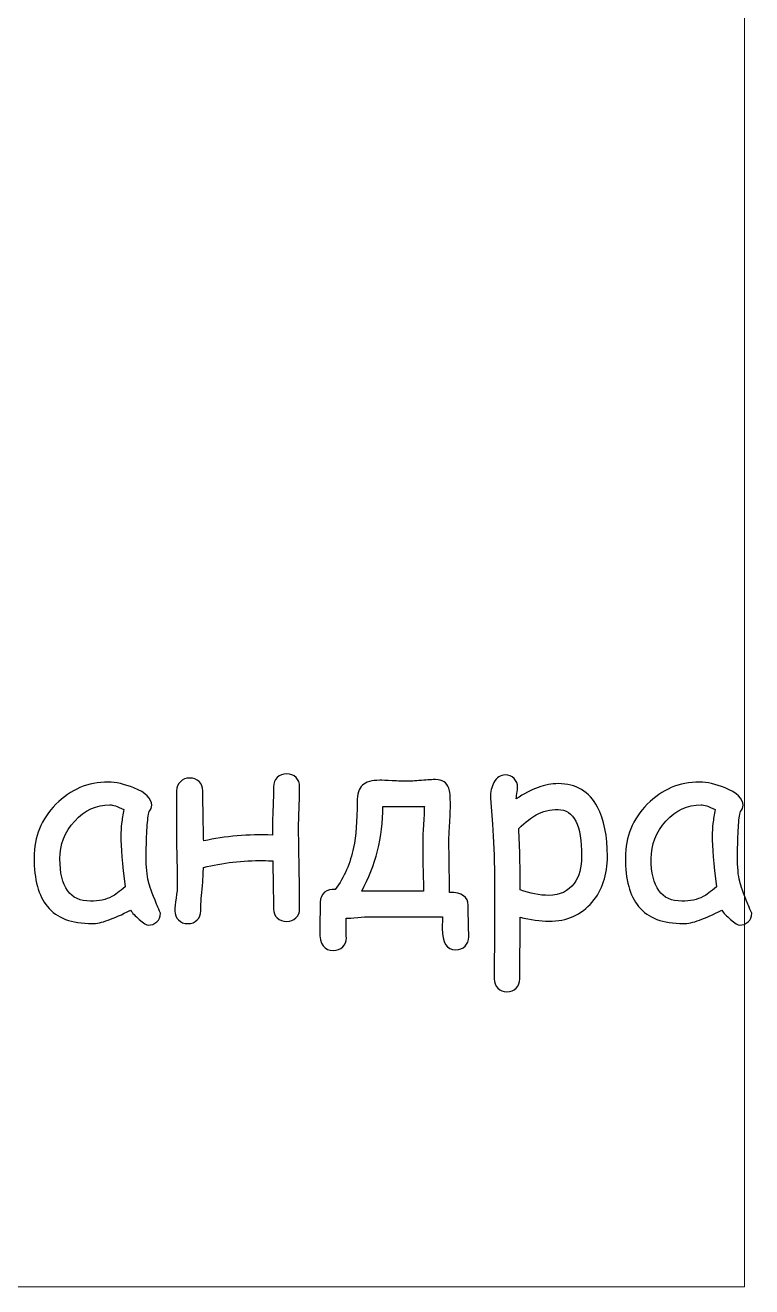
# Model space of a CAD drawing. Header units: centimetres. Extents: x -32 to 84, y -99 to 5.
# Drawn here: x 5.15 to 9.54, y -14.85 to -7.21 of the extents above; entities that cross this region are included whole.
import ezdxf

# ---------------------------------------------------------------- set-up
doc = ezdxf.new("R2010")
doc.units = ezdxf.units.CM
doc.header["$MEASUREMENT"] = 0
doc.layers.add('layer 1', color=7, linetype='Continuous')

msp = doc.modelspace()

# ---------------------------------------------------------------- linework, layer by layer
at = {"layer": 'layer 1', "color": 250, "lineweight": 20}
for points, knots in [([(-10.5, 5.15), (-10.5, 5.15), (9.49999, 5.15), (9.49999, 5.15), (9.49999, 5.15), (9.49999, 5.15), (9.49999, -14.85), (9.49999, -14.85), (9.49999, -14.85), (9.49999, -14.85), (-10.5, -14.85), (-10.5, -14.85), (-10.5, -14.85), (-10.5, -14.85), (-10.5, 5.15), (-10.5, 5.15)], [0, 0, 0, 0, 0.2, 0.2, 0.2, 0.2, 0.4, 0.4, 0.4, 0.4, 0.6, 0.6, 0.6, 0.6, 1, 1, 1, 1]), ([(-10.5, 5.15), (-10.5, 5.15), (9.49999, 5.15), (9.49999, 5.15), (9.49999, 5.15), (9.49999, 5.15), (9.49999, -14.85), (9.49999, -14.85), (9.49999, -14.85), (9.49999, -14.85), (-10.5, -14.85), (-10.5, -14.85), (-10.5, -14.85), (-10.5, -14.85), (-10.5, 5.15), (-10.5, 5.15)], [0, 0, 0, 0, 0.2, 0.2, 0.2, 0.2, 0.4, 0.4, 0.4, 0.4, 0.6, 0.6, 0.6, 0.6, 1, 1, 1, 1]), ([(0.19993, -7.2269), (0.59333, -6.67336), (1.06197, -6.33254), (1.60584, -6.20445), (1.60584, -6.20445), (2.25416, -5.98519), (2.70016, -5.86148), (2.94384, -5.83334), (2.94384, -5.83334), (3.27832, -5.71737), (3.68851, -5.68915), (4.1744, -5.7487), (4.1744, -5.7487), (4.62202, -5.85064), (4.93237, -5.92443), (5.10546, -5.97007), (5.10546, -5.97007), (5.32988, -6.02692), (5.56427, -6.03994), (5.80863, -6.00913), (5.80863, -6.00913), (6.63935, -5.75307), (6.82817, -5.46659), (6.37508, -5.1497), (6.37508, -5.1497), (6.54425, -5.37458), (6.46829, -5.56339), (6.1472, -5.71614), (6.1472, -5.71614), (5.86758, -5.86897), (5.47259, -5.88851), (4.96222, -5.77474), (4.96222, -5.77474), (4.46821, -5.62007), (4.06454, -5.54845), (3.75119, -5.55988), (3.75119, -5.55988), (4.41204, -5.25592), (4.82223, -4.93472), (4.98175, -4.59627), (4.98175, -4.59627), (5.27451, -3.99404), (5.50456, -3.59037), (5.6719, -3.38525), (5.6719, -3.38525), (5.90971, -3.09906), (6.283, -2.97101), (6.79178, -3.0011), (6.79178, -3.0011), (6.2657, -2.78337), (5.86636, -2.83329), (5.59377, -3.15086), (5.59377, -3.15086), (5.36025, -3.42591), (5.10416, -3.85129), (4.82549, -4.42699), (4.82549, -4.42699), (4.64776, -4.76492), (4.30161, -5.0438), (3.78701, -5.26364), (3.78701, -5.26364), (3.511, -5.38357), (3.19087, -5.49318), (2.82665, -5.59247)], [0, 0, 0, 0, 0.0588235, 0.0588235, 0.0588235, 0.0588235, 0.1176471, 0.1176471, 0.1176471, 0.1176471, 0.1764706, 0.1764706, 0.1764706, 0.1764706, 0.2352941, 0.2352941, 0.2352941, 0.2352941, 0.2941176, 0.2941176, 0.2941176, 0.2941176, 0.3529412, 0.3529412, 0.3529412, 0.3529412, 0.4117647, 0.4117647, 0.4117647, 0.4117647, 0.4705882, 0.4705882, 0.4705882, 0.4705882, 0.5294118, 0.5294118, 0.5294118, 0.5294118, 0.5882353, 0.5882353, 0.5882353, 0.5882353, 0.6470588, 0.6470588, 0.6470588, 0.6470588, 0.7058824, 0.7058824, 0.7058824, 0.7058824, 0.7647059, 0.7647059, 0.7647059, 0.7647059, 0.8235294, 0.8235294, 0.8235294, 0.8235294, 0.8823529, 0.8823529, 0.8823529, 0.8823529, 1, 1, 1, 1])]:
    msp.add_open_spline(points, degree=3, knots=knots, dxfattribs=at)
at = {"layer": 'layer 1', "color": 250}
for points, knots in [([(6.8071, -12.56037), (6.8071, -12.58356), (6.79977, -12.60194), (6.78485, -12.61634), (6.78485, -12.61634), (6.76993, -12.63073), (6.7512, -12.63792), (6.72841, -12.63792), (6.72841, -12.63792), (6.7048, -12.63792), (6.6858, -12.63073), (6.67088, -12.61634), (6.67088, -12.61634), (6.65595, -12.60221), (6.64863, -12.58356), (6.64863, -12.56064), (6.64863, -12.56064), (6.64863, -12.52039), (6.64727, -12.42392), (6.64456, -12.27095), (6.64456, -12.27095), (6.60521, -12.26935), (6.58621, -12.26855), (6.5873, -12.26855), (6.5873, -12.26855), (6.4622, -12.26855), (6.34118, -12.2824), (6.22449, -12.31012), (6.22449, -12.31012), (6.22449, -12.3397), (6.22178, -12.38368), (6.21662, -12.44124), (6.21662, -12.44124), (6.2112, -12.49721), (6.20875, -12.54091), (6.20875, -12.57263), (6.20875, -12.57263), (6.20875, -12.59555), (6.20143, -12.6142), (6.18678, -12.62886), (6.18678, -12.62886), (6.17213, -12.64352), (6.1534, -12.65071), (6.13006, -12.65071), (6.13006, -12.65071), (6.10727, -12.65071), (6.08854, -12.64352), (6.07361, -12.62886), (6.07361, -12.62886), (6.05896, -12.6142), (6.05137, -12.59555), (6.05137, -12.57263), (6.05137, -12.57263), (6.05137, -12.55397), (6.05409, -12.52839), (6.05896, -12.49588), (6.05896, -12.49588), (6.06412, -12.46336), (6.06657, -12.43778), (6.06657, -12.41886), (6.06657, -12.41886), (6.06657, -12.38767), (6.06575, -12.34077), (6.06412, -12.27814), (6.06412, -12.27814), (6.0625, -12.21551), (6.06168, -12.16834), (6.06168, -12.13716), (6.06168, -12.13716), (6.06168, -12.10385), (6.06168, -12.05561), (6.06168, -11.99218), (6.06168, -11.99218), (6.06222, -11.92849), (6.0625, -11.88025), (6.0625, -11.84694), (6.0625, -11.84694), (6.0625, -11.82402), (6.07009, -11.80536), (6.08502, -11.79124), (6.08502, -11.79124), (6.09967, -11.77684), (6.11866, -11.76965), (6.14146, -11.76965), (6.14146, -11.76965), (6.16507, -11.76965), (6.18406, -11.77684), (6.19899, -11.79097), (6.19899, -11.79097), (6.21391, -11.80536), (6.22123, -11.82375), (6.22123, -11.84667), (6.22123, -11.84667), (6.22123, -11.88398), (6.22178, -11.93462), (6.22286, -11.99858), (6.22286, -11.99858), (6.22449, -12.06893), (6.22558, -12.11957), (6.22612, -12.15022), (6.22612, -12.15022), (6.35665, -12.1209), (6.49558, -12.10918), (6.64293, -12.11504), (6.64293, -12.11504), (6.64293, -12.11504), (6.64293, -12.06414), (6.64293, -12.06414), (6.64293, -12.06414), (6.64293, -12.03296), (6.64402, -11.99245), (6.64619, -11.94288), (6.64619, -11.94288), (6.64835, -11.88904), (6.64917, -11.8488), (6.64917, -11.82162), (6.64917, -11.82162), (6.64917, -11.79923), (6.65676, -11.78058), (6.67143, -11.76592), (6.67143, -11.76592), (6.68634, -11.75126), (6.70534, -11.74406), (6.72868, -11.74406), (6.72868, -11.74406), (6.75147, -11.74406), (6.77019, -11.75126), (6.78512, -11.76592), (6.78512, -11.76592), (6.79977, -11.78058), (6.8071, -11.79896), (6.8071, -11.82162), (6.8071, -11.82162), (6.8071, -11.84907), (6.80629, -11.88931), (6.80412, -11.94234), (6.80412, -11.94234), (6.80194, -11.99511), (6.80086, -12.03589), (6.80086, -12.06387), (6.80086, -12.06387), (6.80086, -12.12064), (6.80194, -12.20352), (6.80412, -12.31225), (6.80412, -12.31225), (6.80629, -12.42099), (6.8071, -12.5036), (6.8071, -12.56037)], [0, 0, 0, 0, 0.0263158, 0.0263158, 0.0263158, 0.0263158, 0.0526316, 0.0526316, 0.0526316, 0.0526316, 0.0789474, 0.0789474, 0.0789474, 0.0789474, 0.1052632, 0.1052632, 0.1052632, 0.1052632, 0.1315789, 0.1315789, 0.1315789, 0.1315789, 0.1578947, 0.1578947, 0.1578947, 0.1578947, 0.1842105, 0.1842105, 0.1842105, 0.1842105, 0.2105263, 0.2105263, 0.2105263, 0.2105263, 0.2368421, 0.2368421, 0.2368421, 0.2368421, 0.2631579, 0.2631579, 0.2631579, 0.2631579, 0.2894737, 0.2894737, 0.2894737, 0.2894737, 0.3157895, 0.3157895, 0.3157895, 0.3157895, 0.3421053, 0.3421053, 0.3421053, 0.3421053, 0.3684211, 0.3684211, 0.3684211, 0.3684211, 0.3947368, 0.3947368, 0.3947368, 0.3947368, 0.4210526, 0.4210526, 0.4210526, 0.4210526, 0.4473684, 0.4473684, 0.4473684, 0.4473684, 0.4736842, 0.4736842, 0.4736842, 0.4736842, 0.5, 0.5, 0.5, 0.5, 0.5263158, 0.5263158, 0.5263158, 0.5263158, 0.5526316, 0.5526316, 0.5526316, 0.5526316, 0.5789474, 0.5789474, 0.5789474, 0.5789474, 0.6052632, 0.6052632, 0.6052632, 0.6052632, 0.6315789, 0.6315789, 0.6315789, 0.6315789, 0.6578947, 0.6578947, 0.6578947, 0.6578947, 0.6842105, 0.6842105, 0.6842105, 0.6842105, 0.7105263, 0.7105263, 0.7105263, 0.7105263, 0.7368421, 0.7368421, 0.7368421, 0.7368421, 0.7631579, 0.7631579, 0.7631579, 0.7631579, 0.7894737, 0.7894737, 0.7894737, 0.7894737, 0.8157895, 0.8157895, 0.8157895, 0.8157895, 0.8421053, 0.8421053, 0.8421053, 0.8421053, 0.8684211, 0.8684211, 0.8684211, 0.8684211, 0.8947368, 0.8947368, 0.8947368, 0.8947368, 0.9210526, 0.9210526, 0.9210526, 0.9210526, 0.9473684, 0.9473684, 0.9473684, 0.9473684, 1, 1, 1, 1]), ([(8.31667, -12.63632), (8.26348, -12.63632), (8.20515, -12.62806), (8.14138, -12.61127), (8.14138, -12.61127), (8.14138, -12.61127), (8.13975, -12.98518), (8.13975, -12.98518), (8.13975, -12.98518), (8.13975, -13.0081), (8.13242, -13.02675), (8.11804, -13.04141), (8.11804, -13.04141), (8.10365, -13.05607), (8.08493, -13.06326), (8.0624, -13.06326), (8.0624, -13.06326), (8.03988, -13.06326), (8.02117, -13.05607), (8.00678, -13.04141), (8.00678, -13.04141), (7.9924, -13.02675), (7.98507, -13.0081), (7.98507, -12.98518), (7.98507, -12.98518), (7.98507, -12.98518), (7.9867, -12.67257), (7.9867, -12.67257), (7.9867, -12.67257), (7.9867, -12.67257), (7.9867, -12.36076), (7.9867, -12.36076), (7.9867, -12.36076), (7.98507, -12.24669), (7.981, -12.14276), (7.97449, -12.04895), (7.97449, -12.04895), (7.97449, -12.04895), (7.96227, -11.89038), (7.96227, -11.89038), (7.96227, -11.89038), (7.96227, -11.85333), (7.96933, -11.82215), (7.98317, -11.79657), (7.98317, -11.79657), (7.99918, -11.76592), (8.02252, -11.75046), (8.05292, -11.75046), (8.05292, -11.75046), (8.07381, -11.75046), (8.09117, -11.75766), (8.10556, -11.77205), (8.10556, -11.77205), (8.11967, -11.78644), (8.12673, -11.80429), (8.12673, -11.82508), (8.12673, -11.82508), (8.12673, -11.82988), (8.12591, -11.83841), (8.12428, -11.85093), (8.12428, -11.85093), (8.12156, -11.86692), (8.11967, -11.88185), (8.11858, -11.89544), (8.11858, -11.89544), (8.16416, -11.86453), (8.20813, -11.84161), (8.25073, -11.82615), (8.25073, -11.82615), (8.29306, -11.81096), (8.33349, -11.80323), (8.3723, -11.80323), (8.3723, -11.80323), (8.48084, -11.80323), (8.56063, -11.85067), (8.61082, -11.94528), (8.61082, -11.94528), (8.65072, -12.02016), (8.67052, -12.11957), (8.67052, -12.2427), (8.67052, -12.2427), (8.67052, -12.35516), (8.63959, -12.4479), (8.57799, -12.52066), (8.57799, -12.52066), (8.51286, -12.59768), (8.42549, -12.63632), (8.31667, -12.63632)], [0, 0, 0, 0, 0.0434783, 0.0434783, 0.0434783, 0.0434783, 0.0869565, 0.0869565, 0.0869565, 0.0869565, 0.1304348, 0.1304348, 0.1304348, 0.1304348, 0.173913, 0.173913, 0.173913, 0.173913, 0.2173913, 0.2173913, 0.2173913, 0.2173913, 0.2608696, 0.2608696, 0.2608696, 0.2608696, 0.3043478, 0.3043478, 0.3043478, 0.3043478, 0.3478261, 0.3478261, 0.3478261, 0.3478261, 0.3913043, 0.3913043, 0.3913043, 0.3913043, 0.4347826, 0.4347826, 0.4347826, 0.4347826, 0.4782609, 0.4782609, 0.4782609, 0.4782609, 0.5217391, 0.5217391, 0.5217391, 0.5217391, 0.5652174, 0.5652174, 0.5652174, 0.5652174, 0.6086957, 0.6086957, 0.6086957, 0.6086957, 0.6521739, 0.6521739, 0.6521739, 0.6521739, 0.6956522, 0.6956522, 0.6956522, 0.6956522, 0.7391304, 0.7391304, 0.7391304, 0.7391304, 0.7826087, 0.7826087, 0.7826087, 0.7826087, 0.826087, 0.826087, 0.826087, 0.826087, 0.8695652, 0.8695652, 0.8695652, 0.8695652, 0.9130435, 0.9130435, 0.9130435, 0.9130435, 1, 1, 1, 1]), ([(5.89045, -12.66031), (5.88041, -12.66031), (5.86223, -12.64885), (5.83564, -12.62593), (5.83564, -12.62593), (5.81176, -12.60461), (5.79412, -12.58569), (5.78245, -12.56916), (5.78245, -12.56916), (5.73143, -12.59608), (5.68666, -12.61634), (5.64786, -12.63019), (5.64786, -12.63019), (5.60932, -12.64379), (5.57676, -12.65071), (5.55099, -12.65071), (5.55099, -12.65071), (5.4267, -12.65071), (5.33634, -12.61634), (5.27962, -12.54758), (5.27962, -12.54758), (5.22617, -12.48308), (5.19931, -12.38421), (5.19931, -12.25096), (5.19931, -12.25096), (5.19931, -12.12517), (5.24354, -12.0175), (5.33173, -11.92795), (5.33173, -11.92795), (5.42019, -11.83841), (5.52575, -11.79363), (5.64813, -11.79363), (5.64813, -11.79363), (5.69426, -11.79363), (5.74609, -11.80536), (5.80335, -11.82881), (5.80335, -11.82881), (5.87553, -11.85786), (5.91162, -11.89304), (5.91162, -11.93408), (5.91162, -11.93408), (5.91162, -11.94821), (5.90647, -11.96073), (5.89588, -11.97166), (5.89588, -11.97166), (5.89045, -11.99138), (5.88639, -12.0239), (5.88339, -12.0692), (5.88339, -12.0692), (5.88041, -12.11451), (5.87878, -12.1726), (5.87824, -12.24323), (5.87824, -12.24323), (5.8777, -12.30799), (5.88231, -12.35889), (5.89181, -12.39647), (5.89181, -12.39647), (5.89697, -12.41939), (5.91352, -12.46523), (5.94147, -12.53372), (5.94147, -12.53372), (5.94527, -12.54331), (5.95124, -12.55691), (5.95965, -12.57529), (5.95965, -12.57529), (5.95965, -12.57529), (5.96453, -12.58835), (5.96453, -12.58835), (5.96453, -12.58835), (5.96453, -12.60941), (5.9572, -12.62646), (5.94229, -12.64005), (5.94229, -12.64005), (5.92736, -12.65365), (5.91026, -12.66031), (5.89045, -12.66031)], [0, 0, 0, 0, 0.05, 0.05, 0.05, 0.05, 0.1, 0.1, 0.1, 0.1, 0.15, 0.15, 0.15, 0.15, 0.2, 0.2, 0.2, 0.2, 0.25, 0.25, 0.25, 0.25, 0.3, 0.3, 0.3, 0.3, 0.35, 0.35, 0.35, 0.35, 0.4, 0.4, 0.4, 0.4, 0.45, 0.45, 0.45, 0.45, 0.5, 0.5, 0.5, 0.5, 0.55, 0.55, 0.55, 0.55, 0.6, 0.6, 0.6, 0.6, 0.65, 0.65, 0.65, 0.65, 0.7, 0.7, 0.7, 0.7, 0.75, 0.75, 0.75, 0.75, 0.8, 0.8, 0.8, 0.8, 0.85, 0.85, 0.85, 0.85, 0.9, 0.9, 0.9, 0.9, 1, 1, 1, 1]), ([(7.83067, -12.73173), (7.83067, -12.75412), (7.82334, -12.77251), (7.80841, -12.78717), (7.80841, -12.78717), (7.79376, -12.80182), (7.77477, -12.80902), (7.75197, -12.80902), (7.75197, -12.80902), (7.69743, -12.80902), (7.67029, -12.76611), (7.67029, -12.68056), (7.67029, -12.68056), (7.67029, -12.6731), (7.67057, -12.66058), (7.67111, -12.64272), (7.67111, -12.64272), (7.67111, -12.6278), (7.67111, -12.61634), (7.67111, -12.60914), (7.67111, -12.60914), (7.67111, -12.60914), (7.22907, -12.60914), (7.22907, -12.60914), (7.22907, -12.60914), (7.21279, -12.60914), (7.18945, -12.61074), (7.15906, -12.61367), (7.15906, -12.61367), (7.12622, -12.6166), (7.10261, -12.6182), (7.08823, -12.61873), (7.08823, -12.61873), (7.08769, -12.63392), (7.08769, -12.65338), (7.08823, -12.67763), (7.08823, -12.67763), (7.08932, -12.70721), (7.08986, -12.72694), (7.08986, -12.73626), (7.08986, -12.73626), (7.08986, -12.75918), (7.08253, -12.77784), (7.06761, -12.79223), (7.06761, -12.79223), (7.05269, -12.80662), (7.03396, -12.81382), (7.01116, -12.81382), (7.01116, -12.81382), (6.95608, -12.81382), (6.92867, -12.77517), (6.92867, -12.69789), (6.92867, -12.69789), (6.92867, -12.67816), (6.92922, -12.64858), (6.9303, -12.60967), (6.9303, -12.60967), (6.93139, -12.5705), (6.93193, -12.54091), (6.93193, -12.52119), (6.93193, -12.52119), (6.93193, -12.49561), (6.94061, -12.47562), (6.95852, -12.46123), (6.95852, -12.46123), (6.97616, -12.44684), (6.9976, -12.44124), (7.02311, -12.44444), (7.02311, -12.44444), (7.07738, -12.36955), (7.11428, -12.2848), (7.13355, -12.18993), (7.13355, -12.18993), (7.14793, -12.12144), (7.15499, -12.02949), (7.15499, -11.91436), (7.15499, -11.91436), (7.15499, -11.86612), (7.16556, -11.83201), (7.18673, -11.81229), (7.18673, -11.81229), (7.2079, -11.79257), (7.24345, -11.78271), (7.29338, -11.78271), (7.29338, -11.78271), (7.30668, -11.78271), (7.33137, -11.78351), (7.36773, -11.78564), (7.36773, -11.78564), (7.40409, -11.78777), (7.43286, -11.78884), (7.45429, -11.78884), (7.45429, -11.78884), (7.47438, -11.78884), (7.50422, -11.78724), (7.54411, -11.78377), (7.54411, -11.78377), (7.584, -11.78031), (7.6125, -11.77871), (7.63013, -11.77871), (7.63013, -11.77871), (7.67138, -11.77871), (7.69824, -11.79577), (7.71046, -11.83041), (7.71046, -11.83041), (7.7167, -11.84853), (7.71995, -11.88291), (7.71995, -11.93355), (7.71995, -11.93355), (7.71995, -11.95754), (7.7186, -11.99298), (7.71561, -12.04015), (7.71561, -12.04015), (7.71263, -12.08732), (7.711, -12.12277), (7.711, -12.14622), (7.711, -12.14622), (7.711, -12.18673), (7.71154, -12.2395), (7.71263, -12.30399), (7.71263, -12.30399), (7.71426, -12.39114), (7.71507, -12.44391), (7.71507, -12.46203), (7.71507, -12.46203), (7.78996, -12.46203), (7.82741, -12.48815), (7.82741, -12.54012), (7.82741, -12.54012), (7.82741, -12.56144), (7.82795, -12.59342), (7.82904, -12.63579), (7.82904, -12.63579), (7.83012, -12.67843), (7.83067, -12.71041), (7.83067, -12.73173)], [0, 0, 0, 0, 0.0285714, 0.0285714, 0.0285714, 0.0285714, 0.0571429, 0.0571429, 0.0571429, 0.0571429, 0.0857143, 0.0857143, 0.0857143, 0.0857143, 0.1142857, 0.1142857, 0.1142857, 0.1142857, 0.1428571, 0.1428571, 0.1428571, 0.1428571, 0.1714286, 0.1714286, 0.1714286, 0.1714286, 0.2, 0.2, 0.2, 0.2, 0.2285714, 0.2285714, 0.2285714, 0.2285714, 0.2571429, 0.2571429, 0.2571429, 0.2571429, 0.2857143, 0.2857143, 0.2857143, 0.2857143, 0.3142857, 0.3142857, 0.3142857, 0.3142857, 0.3428571, 0.3428571, 0.3428571, 0.3428571, 0.3714286, 0.3714286, 0.3714286, 0.3714286, 0.4, 0.4, 0.4, 0.4, 0.4285714, 0.4285714, 0.4285714, 0.4285714, 0.4571429, 0.4571429, 0.4571429, 0.4571429, 0.4857143, 0.4857143, 0.4857143, 0.4857143, 0.5142857, 0.5142857, 0.5142857, 0.5142857, 0.5428571, 0.5428571, 0.5428571, 0.5428571, 0.5714286, 0.5714286, 0.5714286, 0.5714286, 0.6, 0.6, 0.6, 0.6, 0.6285714, 0.6285714, 0.6285714, 0.6285714, 0.6571429, 0.6571429, 0.6571429, 0.6571429, 0.6857143, 0.6857143, 0.6857143, 0.6857143, 0.7142857, 0.7142857, 0.7142857, 0.7142857, 0.7428571, 0.7428571, 0.7428571, 0.7428571, 0.7714286, 0.7714286, 0.7714286, 0.7714286, 0.8, 0.8, 0.8, 0.8, 0.8285714, 0.8285714, 0.8285714, 0.8285714, 0.8571429, 0.8571429, 0.8571429, 0.8571429, 0.8857143, 0.8857143, 0.8857143, 0.8857143, 0.9142857, 0.9142857, 0.9142857, 0.9142857, 0.9428571, 0.9428571, 0.9428571, 0.9428571, 1, 1, 1, 1]), ([(9.47021, -12.66031), (9.46017, -12.66031), (9.442, -12.64885), (9.4154, -12.62593), (9.4154, -12.62593), (9.39153, -12.60461), (9.37388, -12.58569), (9.36221, -12.56916), (9.36221, -12.56916), (9.3112, -12.59608), (9.26643, -12.61634), (9.22763, -12.63019), (9.22763, -12.63019), (9.18909, -12.64379), (9.15652, -12.65071), (9.13075, -12.65071), (9.13075, -12.65071), (9.00647, -12.65071), (8.9161, -12.61634), (8.85939, -12.54758), (8.85939, -12.54758), (8.80593, -12.48308), (8.77907, -12.38421), (8.77907, -12.25096), (8.77907, -12.25096), (8.77907, -12.12517), (8.8233, -12.0175), (8.91149, -11.92795), (8.91149, -11.92795), (8.99995, -11.83841), (9.10551, -11.79363), (9.2279, -11.79363), (9.2279, -11.79363), (9.27402, -11.79363), (9.32585, -11.80536), (9.38312, -11.82881), (9.38312, -11.82881), (9.4553, -11.85786), (9.49138, -11.89304), (9.49138, -11.93408), (9.49138, -11.93408), (9.49138, -11.94821), (9.48623, -11.96073), (9.47564, -11.97166), (9.47564, -11.97166), (9.47021, -11.99138), (9.46615, -12.0239), (9.46316, -12.0692), (9.46316, -12.0692), (9.46017, -12.11451), (9.45855, -12.1726), (9.45801, -12.24323), (9.45801, -12.24323), (9.45747, -12.30799), (9.46208, -12.35889), (9.47158, -12.39647), (9.47158, -12.39647), (9.47673, -12.41939), (9.49329, -12.46523), (9.52124, -12.53372), (9.52124, -12.53372), (9.52503, -12.54331), (9.531, -12.55691), (9.53941, -12.57529), (9.53941, -12.57529), (9.53941, -12.57529), (9.5443, -12.58835), (9.5443, -12.58835), (9.5443, -12.58835), (9.5443, -12.60941), (9.53697, -12.62646), (9.52205, -12.64005), (9.52205, -12.64005), (9.50712, -12.65365), (9.49003, -12.66031), (9.47021, -12.66031)], [0, 0, 0, 0, 0.05, 0.05, 0.05, 0.05, 0.1, 0.1, 0.1, 0.1, 0.15, 0.15, 0.15, 0.15, 0.2, 0.2, 0.2, 0.2, 0.25, 0.25, 0.25, 0.25, 0.3, 0.3, 0.3, 0.3, 0.35, 0.35, 0.35, 0.35, 0.4, 0.4, 0.4, 0.4, 0.45, 0.45, 0.45, 0.45, 0.5, 0.5, 0.5, 0.5, 0.55, 0.55, 0.55, 0.55, 0.6, 0.6, 0.6, 0.6, 0.65, 0.65, 0.65, 0.65, 0.7, 0.7, 0.7, 0.7, 0.75, 0.75, 0.75, 0.75, 0.8, 0.8, 0.8, 0.8, 0.85, 0.85, 0.85, 0.85, 0.9, 0.9, 0.9, 0.9, 1, 1, 1, 1]), ([(5.72519, -12.11744), (5.72519, -12.09505), (5.72655, -12.07053), (5.72954, -12.04415), (5.72954, -12.04415), (5.73252, -12.01777), (5.73686, -11.98978), (5.74284, -11.9602), (5.74284, -11.9602), (5.72302, -11.95007), (5.7062, -11.94288), (5.69209, -11.93808), (5.69209, -11.93808), (5.67798, -11.93355), (5.66685, -11.93115), (5.65817, -11.93115), (5.65817, -11.93115), (5.57594, -11.93115), (5.50485, -11.9642), (5.44515, -12.03002), (5.44515, -12.03002), (5.38546, -12.09612), (5.3556, -12.17207), (5.3556, -12.25815), (5.3556, -12.25815), (5.3556, -12.3437), (5.37107, -12.40793), (5.40174, -12.45057), (5.40174, -12.45057), (5.43267, -12.49348), (5.47881, -12.5148), (5.5404, -12.5148), (5.5404, -12.5148), (5.59142, -12.5148), (5.63456, -12.50574), (5.67038, -12.48735), (5.67038, -12.48735), (5.68937, -12.47749), (5.71624, -12.45777), (5.7507, -12.42792), (5.7507, -12.42792), (5.7336, -12.2896), (5.72519, -12.1862), (5.72519, -12.11744)], [0, 0, 0, 0, 0.0833333, 0.0833333, 0.0833333, 0.0833333, 0.1666667, 0.1666667, 0.1666667, 0.1666667, 0.25, 0.25, 0.25, 0.25, 0.3333333, 0.3333333, 0.3333333, 0.3333333, 0.4166667, 0.4166667, 0.4166667, 0.4166667, 0.5, 0.5, 0.5, 0.5, 0.5833333, 0.5833333, 0.5833333, 0.5833333, 0.6666667, 0.6666667, 0.6666667, 0.6666667, 0.75, 0.75, 0.75, 0.75, 0.8333333, 0.8333333, 0.8333333, 0.8333333, 1, 1, 1, 1]), ([(7.56203, -11.94075), (7.42933, -11.94288), (7.34575, -11.94288), (7.31129, -11.94075), (7.31129, -11.94075), (7.31129, -12.1289), (7.26841, -12.29999), (7.18266, -12.45403), (7.18266, -12.45403), (7.19596, -12.45403), (7.21142, -12.45403), (7.22961, -12.45403), (7.22961, -12.45403), (7.22961, -12.45403), (7.55714, -12.45403), (7.55714, -12.45403), (7.55714, -12.45403), (7.55714, -12.43165), (7.55605, -12.38021), (7.55388, -12.29999), (7.55388, -12.29999), (7.5528, -12.2363), (7.55225, -12.18486), (7.55225, -12.14569), (7.55225, -12.14569), (7.55225, -12.1233), (7.55388, -12.08919), (7.55714, -12.04362), (7.55714, -12.04362), (7.5604, -11.99804), (7.56203, -11.96366), (7.56203, -11.94075)], [0, 0, 0, 0, 0.1111111, 0.1111111, 0.1111111, 0.1111111, 0.2222222, 0.2222222, 0.2222222, 0.2222222, 0.3333333, 0.3333333, 0.3333333, 0.3333333, 0.4444444, 0.4444444, 0.4444444, 0.4444444, 0.5555556, 0.5555556, 0.5555556, 0.5555556, 0.6666667, 0.6666667, 0.6666667, 0.6666667, 0.7777778, 0.7777778, 0.7777778, 0.7777778, 1, 1, 1, 1]), ([(8.37176, -11.95993), (8.32319, -11.95993), (8.27896, -11.97059), (8.23988, -11.99191), (8.23988, -11.99191), (8.21165, -12.00711), (8.17611, -12.03456), (8.13323, -12.07453), (8.13323, -12.07453), (8.13975, -12.19259), (8.14301, -12.31678), (8.14301, -12.44684), (8.14301, -12.44684), (8.2008, -12.46869), (8.25887, -12.47962), (8.31667, -12.47962), (8.31667, -12.47962), (8.38315, -12.47962), (8.43362, -12.45537), (8.46891, -12.40713), (8.46891, -12.40713), (8.49902, -12.36502), (8.51422, -12.31039), (8.51422, -12.24323), (8.51422, -12.24323), (8.51422, -12.14862), (8.50256, -12.07773), (8.47894, -12.03056), (8.47894, -12.03056), (8.45533, -11.98339), (8.41951, -11.95993), (8.37176, -11.95993)], [0, 0, 0, 0, 0.1111111, 0.1111111, 0.1111111, 0.1111111, 0.2222222, 0.2222222, 0.2222222, 0.2222222, 0.3333333, 0.3333333, 0.3333333, 0.3333333, 0.4444444, 0.4444444, 0.4444444, 0.4444444, 0.5555556, 0.5555556, 0.5555556, 0.5555556, 0.6666667, 0.6666667, 0.6666667, 0.6666667, 0.7777778, 0.7777778, 0.7777778, 0.7777778, 1, 1, 1, 1]), ([(9.30496, -12.11744), (9.30496, -12.09505), (9.30631, -12.07053), (9.30931, -12.04415), (9.30931, -12.04415), (9.31229, -12.01777), (9.31663, -11.98978), (9.3226, -11.9602), (9.3226, -11.9602), (9.30279, -11.95007), (9.28597, -11.94288), (9.27186, -11.93808), (9.27186, -11.93808), (9.25774, -11.93355), (9.24661, -11.93115), (9.23794, -11.93115), (9.23794, -11.93115), (9.15571, -11.93115), (9.08462, -11.9642), (9.02492, -12.03002), (9.02492, -12.03002), (8.96522, -12.09612), (8.93537, -12.17207), (8.93537, -12.25815), (8.93537, -12.25815), (8.93537, -12.3437), (8.95083, -12.40793), (8.9815, -12.45057), (8.9815, -12.45057), (9.01244, -12.49348), (9.05857, -12.5148), (9.12016, -12.5148), (9.12016, -12.5148), (9.17119, -12.5148), (9.21433, -12.50574), (9.25015, -12.48735), (9.25015, -12.48735), (9.26914, -12.47749), (9.29601, -12.45777), (9.33046, -12.42792), (9.33046, -12.42792), (9.31337, -12.2896), (9.30496, -12.1862), (9.30496, -12.11744)], [0, 0, 0, 0, 0.0833333, 0.0833333, 0.0833333, 0.0833333, 0.1666667, 0.1666667, 0.1666667, 0.1666667, 0.25, 0.25, 0.25, 0.25, 0.3333333, 0.3333333, 0.3333333, 0.3333333, 0.4166667, 0.4166667, 0.4166667, 0.4166667, 0.5, 0.5, 0.5, 0.5, 0.5833333, 0.5833333, 0.5833333, 0.5833333, 0.6666667, 0.6666667, 0.6666667, 0.6666667, 0.75, 0.75, 0.75, 0.75, 0.8333333, 0.8333333, 0.8333333, 0.8333333, 1, 1, 1, 1])]:
    msp.add_open_spline(points, degree=3, knots=knots, dxfattribs=at)
at = {"layer": 'layer 1', "color": 250, "lineweight": 25}
for points, knots in [([(6.8071, -12.56037), (6.8071, -12.58356), (6.79977, -12.60194), (6.78485, -12.61634), (6.78485, -12.61634), (6.76993, -12.63073), (6.7512, -12.63792), (6.72841, -12.63792), (6.72841, -12.63792), (6.7048, -12.63792), (6.6858, -12.63073), (6.67088, -12.61634), (6.67088, -12.61634), (6.65595, -12.60221), (6.64863, -12.58356), (6.64863, -12.56064), (6.64863, -12.56064), (6.64863, -12.52039), (6.64727, -12.42392), (6.64456, -12.27095), (6.64456, -12.27095), (6.60521, -12.26935), (6.58621, -12.26855), (6.5873, -12.26855), (6.5873, -12.26855), (6.4622, -12.26855), (6.34118, -12.2824), (6.22449, -12.31012), (6.22449, -12.31012), (6.22449, -12.3397), (6.22178, -12.38368), (6.21662, -12.44124), (6.21662, -12.44124), (6.2112, -12.49721), (6.20875, -12.54091), (6.20875, -12.57263), (6.20875, -12.57263), (6.20875, -12.59555), (6.20143, -12.6142), (6.18678, -12.62886), (6.18678, -12.62886), (6.17213, -12.64352), (6.1534, -12.65071), (6.13006, -12.65071), (6.13006, -12.65071), (6.10727, -12.65071), (6.08854, -12.64352), (6.07361, -12.62886), (6.07361, -12.62886), (6.05896, -12.6142), (6.05137, -12.59555), (6.05137, -12.57263), (6.05137, -12.57263), (6.05137, -12.55397), (6.05409, -12.52839), (6.05896, -12.49588), (6.05896, -12.49588), (6.06412, -12.46336), (6.06657, -12.43778), (6.06657, -12.41886), (6.06657, -12.41886), (6.06657, -12.38767), (6.06575, -12.34077), (6.06412, -12.27814), (6.06412, -12.27814), (6.0625, -12.21551), (6.06168, -12.16834), (6.06168, -12.13716), (6.06168, -12.13716), (6.06168, -12.10385), (6.06168, -12.05561), (6.06168, -11.99218), (6.06168, -11.99218), (6.06222, -11.92849), (6.0625, -11.88025), (6.0625, -11.84694), (6.0625, -11.84694), (6.0625, -11.82402), (6.07009, -11.80536), (6.08502, -11.79124), (6.08502, -11.79124), (6.09967, -11.77684), (6.11866, -11.76965), (6.14146, -11.76965), (6.14146, -11.76965), (6.16507, -11.76965), (6.18406, -11.77684), (6.19899, -11.79097), (6.19899, -11.79097), (6.21391, -11.80536), (6.22123, -11.82375), (6.22123, -11.84667), (6.22123, -11.84667), (6.22123, -11.88398), (6.22178, -11.93462), (6.22286, -11.99858), (6.22286, -11.99858), (6.22449, -12.06893), (6.22558, -12.11957), (6.22612, -12.15022), (6.22612, -12.15022), (6.35665, -12.1209), (6.49558, -12.10918), (6.64293, -12.11504), (6.64293, -12.11504), (6.64293, -12.11504), (6.64293, -12.06414), (6.64293, -12.06414), (6.64293, -12.06414), (6.64293, -12.03296), (6.64402, -11.99245), (6.64619, -11.94288), (6.64619, -11.94288), (6.64835, -11.88904), (6.64917, -11.8488), (6.64917, -11.82162), (6.64917, -11.82162), (6.64917, -11.79923), (6.65676, -11.78058), (6.67143, -11.76592), (6.67143, -11.76592), (6.68634, -11.75126), (6.70534, -11.74406), (6.72868, -11.74406), (6.72868, -11.74406), (6.75147, -11.74406), (6.77019, -11.75126), (6.78512, -11.76592), (6.78512, -11.76592), (6.79977, -11.78058), (6.8071, -11.79896), (6.8071, -11.82162), (6.8071, -11.82162), (6.8071, -11.84907), (6.80629, -11.88931), (6.80412, -11.94234), (6.80412, -11.94234), (6.80194, -11.99511), (6.80086, -12.03589), (6.80086, -12.06387), (6.80086, -12.06387), (6.80086, -12.12064), (6.80194, -12.20352), (6.80412, -12.31225), (6.80412, -12.31225), (6.80629, -12.42099), (6.8071, -12.5036), (6.8071, -12.56037)], [0, 0, 0, 0, 0.0263158, 0.0263158, 0.0263158, 0.0263158, 0.0526316, 0.0526316, 0.0526316, 0.0526316, 0.0789474, 0.0789474, 0.0789474, 0.0789474, 0.1052632, 0.1052632, 0.1052632, 0.1052632, 0.1315789, 0.1315789, 0.1315789, 0.1315789, 0.1578947, 0.1578947, 0.1578947, 0.1578947, 0.1842105, 0.1842105, 0.1842105, 0.1842105, 0.2105263, 0.2105263, 0.2105263, 0.2105263, 0.2368421, 0.2368421, 0.2368421, 0.2368421, 0.2631579, 0.2631579, 0.2631579, 0.2631579, 0.2894737, 0.2894737, 0.2894737, 0.2894737, 0.3157895, 0.3157895, 0.3157895, 0.3157895, 0.3421053, 0.3421053, 0.3421053, 0.3421053, 0.3684211, 0.3684211, 0.3684211, 0.3684211, 0.3947368, 0.3947368, 0.3947368, 0.3947368, 0.4210526, 0.4210526, 0.4210526, 0.4210526, 0.4473684, 0.4473684, 0.4473684, 0.4473684, 0.4736842, 0.4736842, 0.4736842, 0.4736842, 0.5, 0.5, 0.5, 0.5, 0.5263158, 0.5263158, 0.5263158, 0.5263158, 0.5526316, 0.5526316, 0.5526316, 0.5526316, 0.5789474, 0.5789474, 0.5789474, 0.5789474, 0.6052632, 0.6052632, 0.6052632, 0.6052632, 0.6315789, 0.6315789, 0.6315789, 0.6315789, 0.6578947, 0.6578947, 0.6578947, 0.6578947, 0.6842105, 0.6842105, 0.6842105, 0.6842105, 0.7105263, 0.7105263, 0.7105263, 0.7105263, 0.7368421, 0.7368421, 0.7368421, 0.7368421, 0.7631579, 0.7631579, 0.7631579, 0.7631579, 0.7894737, 0.7894737, 0.7894737, 0.7894737, 0.8157895, 0.8157895, 0.8157895, 0.8157895, 0.8421053, 0.8421053, 0.8421053, 0.8421053, 0.8684211, 0.8684211, 0.8684211, 0.8684211, 0.8947368, 0.8947368, 0.8947368, 0.8947368, 0.9210526, 0.9210526, 0.9210526, 0.9210526, 0.9473684, 0.9473684, 0.9473684, 0.9473684, 1, 1, 1, 1]), ([(8.31667, -12.63632), (8.26348, -12.63632), (8.20515, -12.62806), (8.14138, -12.61127), (8.14138, -12.61127), (8.14138, -12.61127), (8.13975, -12.98518), (8.13975, -12.98518), (8.13975, -12.98518), (8.13975, -13.0081), (8.13242, -13.02675), (8.11804, -13.04141), (8.11804, -13.04141), (8.10365, -13.05607), (8.08493, -13.06326), (8.0624, -13.06326), (8.0624, -13.06326), (8.03988, -13.06326), (8.02117, -13.05607), (8.00678, -13.04141), (8.00678, -13.04141), (7.9924, -13.02675), (7.98507, -13.0081), (7.98507, -12.98518), (7.98507, -12.98518), (7.98507, -12.98518), (7.9867, -12.67257), (7.9867, -12.67257), (7.9867, -12.67257), (7.9867, -12.67257), (7.9867, -12.36076), (7.9867, -12.36076), (7.9867, -12.36076), (7.98507, -12.24669), (7.981, -12.14276), (7.97449, -12.04895), (7.97449, -12.04895), (7.97449, -12.04895), (7.96227, -11.89038), (7.96227, -11.89038), (7.96227, -11.89038), (7.96227, -11.85333), (7.96933, -11.82215), (7.98317, -11.79657), (7.98317, -11.79657), (7.99918, -11.76592), (8.02252, -11.75046), (8.05292, -11.75046), (8.05292, -11.75046), (8.07381, -11.75046), (8.09117, -11.75766), (8.10556, -11.77205), (8.10556, -11.77205), (8.11967, -11.78644), (8.12673, -11.80429), (8.12673, -11.82508), (8.12673, -11.82508), (8.12673, -11.82988), (8.12591, -11.83841), (8.12428, -11.85093), (8.12428, -11.85093), (8.12156, -11.86692), (8.11967, -11.88185), (8.11858, -11.89544), (8.11858, -11.89544), (8.16416, -11.86453), (8.20813, -11.84161), (8.25073, -11.82615), (8.25073, -11.82615), (8.29306, -11.81096), (8.33349, -11.80323), (8.3723, -11.80323), (8.3723, -11.80323), (8.48084, -11.80323), (8.56063, -11.85067), (8.61082, -11.94528), (8.61082, -11.94528), (8.65072, -12.02016), (8.67052, -12.11957), (8.67052, -12.2427), (8.67052, -12.2427), (8.67052, -12.35516), (8.63959, -12.4479), (8.57799, -12.52066), (8.57799, -12.52066), (8.51286, -12.59768), (8.42549, -12.63632), (8.31667, -12.63632)], [0, 0, 0, 0, 0.0434783, 0.0434783, 0.0434783, 0.0434783, 0.0869565, 0.0869565, 0.0869565, 0.0869565, 0.1304348, 0.1304348, 0.1304348, 0.1304348, 0.173913, 0.173913, 0.173913, 0.173913, 0.2173913, 0.2173913, 0.2173913, 0.2173913, 0.2608696, 0.2608696, 0.2608696, 0.2608696, 0.3043478, 0.3043478, 0.3043478, 0.3043478, 0.3478261, 0.3478261, 0.3478261, 0.3478261, 0.3913043, 0.3913043, 0.3913043, 0.3913043, 0.4347826, 0.4347826, 0.4347826, 0.4347826, 0.4782609, 0.4782609, 0.4782609, 0.4782609, 0.5217391, 0.5217391, 0.5217391, 0.5217391, 0.5652174, 0.5652174, 0.5652174, 0.5652174, 0.6086957, 0.6086957, 0.6086957, 0.6086957, 0.6521739, 0.6521739, 0.6521739, 0.6521739, 0.6956522, 0.6956522, 0.6956522, 0.6956522, 0.7391304, 0.7391304, 0.7391304, 0.7391304, 0.7826087, 0.7826087, 0.7826087, 0.7826087, 0.826087, 0.826087, 0.826087, 0.826087, 0.8695652, 0.8695652, 0.8695652, 0.8695652, 0.9130435, 0.9130435, 0.9130435, 0.9130435, 1, 1, 1, 1]), ([(5.89045, -12.66031), (5.88041, -12.66031), (5.86223, -12.64885), (5.83564, -12.62593), (5.83564, -12.62593), (5.81176, -12.60461), (5.79412, -12.58569), (5.78245, -12.56916), (5.78245, -12.56916), (5.73143, -12.59608), (5.68666, -12.61634), (5.64786, -12.63019), (5.64786, -12.63019), (5.60932, -12.64379), (5.57676, -12.65071), (5.55099, -12.65071), (5.55099, -12.65071), (5.4267, -12.65071), (5.33634, -12.61634), (5.27962, -12.54758), (5.27962, -12.54758), (5.22617, -12.48308), (5.19931, -12.38421), (5.19931, -12.25096), (5.19931, -12.25096), (5.19931, -12.12517), (5.24354, -12.0175), (5.33173, -11.92795), (5.33173, -11.92795), (5.42019, -11.83841), (5.52575, -11.79363), (5.64813, -11.79363), (5.64813, -11.79363), (5.69426, -11.79363), (5.74609, -11.80536), (5.80335, -11.82881), (5.80335, -11.82881), (5.87553, -11.85786), (5.91162, -11.89304), (5.91162, -11.93408), (5.91162, -11.93408), (5.91162, -11.94821), (5.90647, -11.96073), (5.89588, -11.97166), (5.89588, -11.97166), (5.89045, -11.99138), (5.88639, -12.0239), (5.88339, -12.0692), (5.88339, -12.0692), (5.88041, -12.11451), (5.87878, -12.1726), (5.87824, -12.24323), (5.87824, -12.24323), (5.8777, -12.30799), (5.88231, -12.35889), (5.89181, -12.39647), (5.89181, -12.39647), (5.89697, -12.41939), (5.91352, -12.46523), (5.94147, -12.53372), (5.94147, -12.53372), (5.94527, -12.54331), (5.95124, -12.55691), (5.95965, -12.57529), (5.95965, -12.57529), (5.95965, -12.57529), (5.96453, -12.58835), (5.96453, -12.58835), (5.96453, -12.58835), (5.96453, -12.60941), (5.9572, -12.62646), (5.94229, -12.64005), (5.94229, -12.64005), (5.92736, -12.65365), (5.91026, -12.66031), (5.89045, -12.66031)], [0, 0, 0, 0, 0.05, 0.05, 0.05, 0.05, 0.1, 0.1, 0.1, 0.1, 0.15, 0.15, 0.15, 0.15, 0.2, 0.2, 0.2, 0.2, 0.25, 0.25, 0.25, 0.25, 0.3, 0.3, 0.3, 0.3, 0.35, 0.35, 0.35, 0.35, 0.4, 0.4, 0.4, 0.4, 0.45, 0.45, 0.45, 0.45, 0.5, 0.5, 0.5, 0.5, 0.55, 0.55, 0.55, 0.55, 0.6, 0.6, 0.6, 0.6, 0.65, 0.65, 0.65, 0.65, 0.7, 0.7, 0.7, 0.7, 0.75, 0.75, 0.75, 0.75, 0.8, 0.8, 0.8, 0.8, 0.85, 0.85, 0.85, 0.85, 0.9, 0.9, 0.9, 0.9, 1, 1, 1, 1]), ([(7.83067, -12.73173), (7.83067, -12.75412), (7.82334, -12.77251), (7.80841, -12.78717), (7.80841, -12.78717), (7.79376, -12.80182), (7.77477, -12.80902), (7.75197, -12.80902), (7.75197, -12.80902), (7.69743, -12.80902), (7.67029, -12.76611), (7.67029, -12.68056), (7.67029, -12.68056), (7.67029, -12.6731), (7.67057, -12.66058), (7.67111, -12.64272), (7.67111, -12.64272), (7.67111, -12.6278), (7.67111, -12.61634), (7.67111, -12.60914), (7.67111, -12.60914), (7.67111, -12.60914), (7.22907, -12.60914), (7.22907, -12.60914), (7.22907, -12.60914), (7.21279, -12.60914), (7.18945, -12.61074), (7.15906, -12.61367), (7.15906, -12.61367), (7.12622, -12.6166), (7.10261, -12.6182), (7.08823, -12.61873), (7.08823, -12.61873), (7.08769, -12.63392), (7.08769, -12.65338), (7.08823, -12.67763), (7.08823, -12.67763), (7.08932, -12.70721), (7.08986, -12.72694), (7.08986, -12.73626), (7.08986, -12.73626), (7.08986, -12.75918), (7.08253, -12.77784), (7.06761, -12.79223), (7.06761, -12.79223), (7.05269, -12.80662), (7.03396, -12.81382), (7.01116, -12.81382), (7.01116, -12.81382), (6.95608, -12.81382), (6.92867, -12.77517), (6.92867, -12.69789), (6.92867, -12.69789), (6.92867, -12.67816), (6.92922, -12.64858), (6.9303, -12.60967), (6.9303, -12.60967), (6.93139, -12.5705), (6.93193, -12.54091), (6.93193, -12.52119), (6.93193, -12.52119), (6.93193, -12.49561), (6.94061, -12.47562), (6.95852, -12.46123), (6.95852, -12.46123), (6.97616, -12.44684), (6.9976, -12.44124), (7.02311, -12.44444), (7.02311, -12.44444), (7.07738, -12.36955), (7.11428, -12.2848), (7.13355, -12.18993), (7.13355, -12.18993), (7.14793, -12.12144), (7.15499, -12.02949), (7.15499, -11.91436), (7.15499, -11.91436), (7.15499, -11.86612), (7.16556, -11.83201), (7.18673, -11.81229), (7.18673, -11.81229), (7.2079, -11.79257), (7.24345, -11.78271), (7.29338, -11.78271), (7.29338, -11.78271), (7.30668, -11.78271), (7.33137, -11.78351), (7.36773, -11.78564), (7.36773, -11.78564), (7.40409, -11.78777), (7.43286, -11.78884), (7.45429, -11.78884), (7.45429, -11.78884), (7.47438, -11.78884), (7.50422, -11.78724), (7.54411, -11.78377), (7.54411, -11.78377), (7.584, -11.78031), (7.6125, -11.77871), (7.63013, -11.77871), (7.63013, -11.77871), (7.67138, -11.77871), (7.69824, -11.79577), (7.71046, -11.83041), (7.71046, -11.83041), (7.7167, -11.84853), (7.71995, -11.88291), (7.71995, -11.93355), (7.71995, -11.93355), (7.71995, -11.95754), (7.7186, -11.99298), (7.71561, -12.04015), (7.71561, -12.04015), (7.71263, -12.08732), (7.711, -12.12277), (7.711, -12.14622), (7.711, -12.14622), (7.711, -12.18673), (7.71154, -12.2395), (7.71263, -12.30399), (7.71263, -12.30399), (7.71426, -12.39114), (7.71507, -12.44391), (7.71507, -12.46203), (7.71507, -12.46203), (7.78996, -12.46203), (7.82741, -12.48815), (7.82741, -12.54012), (7.82741, -12.54012), (7.82741, -12.56144), (7.82795, -12.59342), (7.82904, -12.63579), (7.82904, -12.63579), (7.83012, -12.67843), (7.83067, -12.71041), (7.83067, -12.73173)], [0, 0, 0, 0, 0.0285714, 0.0285714, 0.0285714, 0.0285714, 0.0571429, 0.0571429, 0.0571429, 0.0571429, 0.0857143, 0.0857143, 0.0857143, 0.0857143, 0.1142857, 0.1142857, 0.1142857, 0.1142857, 0.1428571, 0.1428571, 0.1428571, 0.1428571, 0.1714286, 0.1714286, 0.1714286, 0.1714286, 0.2, 0.2, 0.2, 0.2, 0.2285714, 0.2285714, 0.2285714, 0.2285714, 0.2571429, 0.2571429, 0.2571429, 0.2571429, 0.2857143, 0.2857143, 0.2857143, 0.2857143, 0.3142857, 0.3142857, 0.3142857, 0.3142857, 0.3428571, 0.3428571, 0.3428571, 0.3428571, 0.3714286, 0.3714286, 0.3714286, 0.3714286, 0.4, 0.4, 0.4, 0.4, 0.4285714, 0.4285714, 0.4285714, 0.4285714, 0.4571429, 0.4571429, 0.4571429, 0.4571429, 0.4857143, 0.4857143, 0.4857143, 0.4857143, 0.5142857, 0.5142857, 0.5142857, 0.5142857, 0.5428571, 0.5428571, 0.5428571, 0.5428571, 0.5714286, 0.5714286, 0.5714286, 0.5714286, 0.6, 0.6, 0.6, 0.6, 0.6285714, 0.6285714, 0.6285714, 0.6285714, 0.6571429, 0.6571429, 0.6571429, 0.6571429, 0.6857143, 0.6857143, 0.6857143, 0.6857143, 0.7142857, 0.7142857, 0.7142857, 0.7142857, 0.7428571, 0.7428571, 0.7428571, 0.7428571, 0.7714286, 0.7714286, 0.7714286, 0.7714286, 0.8, 0.8, 0.8, 0.8, 0.8285714, 0.8285714, 0.8285714, 0.8285714, 0.8571429, 0.8571429, 0.8571429, 0.8571429, 0.8857143, 0.8857143, 0.8857143, 0.8857143, 0.9142857, 0.9142857, 0.9142857, 0.9142857, 0.9428571, 0.9428571, 0.9428571, 0.9428571, 1, 1, 1, 1]), ([(9.47021, -12.66031), (9.46017, -12.66031), (9.442, -12.64885), (9.4154, -12.62593), (9.4154, -12.62593), (9.39153, -12.60461), (9.37388, -12.58569), (9.36221, -12.56916), (9.36221, -12.56916), (9.3112, -12.59608), (9.26643, -12.61634), (9.22763, -12.63019), (9.22763, -12.63019), (9.18909, -12.64379), (9.15652, -12.65071), (9.13075, -12.65071), (9.13075, -12.65071), (9.00647, -12.65071), (8.9161, -12.61634), (8.85939, -12.54758), (8.85939, -12.54758), (8.80593, -12.48308), (8.77907, -12.38421), (8.77907, -12.25096), (8.77907, -12.25096), (8.77907, -12.12517), (8.8233, -12.0175), (8.91149, -11.92795), (8.91149, -11.92795), (8.99995, -11.83841), (9.10551, -11.79363), (9.2279, -11.79363), (9.2279, -11.79363), (9.27402, -11.79363), (9.32585, -11.80536), (9.38312, -11.82881), (9.38312, -11.82881), (9.4553, -11.85786), (9.49138, -11.89304), (9.49138, -11.93408), (9.49138, -11.93408), (9.49138, -11.94821), (9.48623, -11.96073), (9.47564, -11.97166), (9.47564, -11.97166), (9.47021, -11.99138), (9.46615, -12.0239), (9.46316, -12.0692), (9.46316, -12.0692), (9.46017, -12.11451), (9.45855, -12.1726), (9.45801, -12.24323), (9.45801, -12.24323), (9.45747, -12.30799), (9.46208, -12.35889), (9.47158, -12.39647), (9.47158, -12.39647), (9.47673, -12.41939), (9.49329, -12.46523), (9.52124, -12.53372), (9.52124, -12.53372), (9.52503, -12.54331), (9.531, -12.55691), (9.53941, -12.57529), (9.53941, -12.57529), (9.53941, -12.57529), (9.5443, -12.58835), (9.5443, -12.58835), (9.5443, -12.58835), (9.5443, -12.60941), (9.53697, -12.62646), (9.52205, -12.64005), (9.52205, -12.64005), (9.50712, -12.65365), (9.49003, -12.66031), (9.47021, -12.66031)], [0, 0, 0, 0, 0.05, 0.05, 0.05, 0.05, 0.1, 0.1, 0.1, 0.1, 0.15, 0.15, 0.15, 0.15, 0.2, 0.2, 0.2, 0.2, 0.25, 0.25, 0.25, 0.25, 0.3, 0.3, 0.3, 0.3, 0.35, 0.35, 0.35, 0.35, 0.4, 0.4, 0.4, 0.4, 0.45, 0.45, 0.45, 0.45, 0.5, 0.5, 0.5, 0.5, 0.55, 0.55, 0.55, 0.55, 0.6, 0.6, 0.6, 0.6, 0.65, 0.65, 0.65, 0.65, 0.7, 0.7, 0.7, 0.7, 0.75, 0.75, 0.75, 0.75, 0.8, 0.8, 0.8, 0.8, 0.85, 0.85, 0.85, 0.85, 0.9, 0.9, 0.9, 0.9, 1, 1, 1, 1]), ([(5.72519, -12.11744), (5.72519, -12.09505), (5.72655, -12.07053), (5.72954, -12.04415), (5.72954, -12.04415), (5.73252, -12.01777), (5.73686, -11.98978), (5.74284, -11.9602), (5.74284, -11.9602), (5.72302, -11.95007), (5.7062, -11.94288), (5.69209, -11.93808), (5.69209, -11.93808), (5.67798, -11.93355), (5.66685, -11.93115), (5.65817, -11.93115), (5.65817, -11.93115), (5.57594, -11.93115), (5.50485, -11.9642), (5.44515, -12.03002), (5.44515, -12.03002), (5.38546, -12.09612), (5.3556, -12.17207), (5.3556, -12.25815), (5.3556, -12.25815), (5.3556, -12.3437), (5.37107, -12.40793), (5.40174, -12.45057), (5.40174, -12.45057), (5.43267, -12.49348), (5.47881, -12.5148), (5.5404, -12.5148), (5.5404, -12.5148), (5.59142, -12.5148), (5.63456, -12.50574), (5.67038, -12.48735), (5.67038, -12.48735), (5.68937, -12.47749), (5.71624, -12.45777), (5.7507, -12.42792), (5.7507, -12.42792), (5.7336, -12.2896), (5.72519, -12.1862), (5.72519, -12.11744)], [0, 0, 0, 0, 0.0833333, 0.0833333, 0.0833333, 0.0833333, 0.1666667, 0.1666667, 0.1666667, 0.1666667, 0.25, 0.25, 0.25, 0.25, 0.3333333, 0.3333333, 0.3333333, 0.3333333, 0.4166667, 0.4166667, 0.4166667, 0.4166667, 0.5, 0.5, 0.5, 0.5, 0.5833333, 0.5833333, 0.5833333, 0.5833333, 0.6666667, 0.6666667, 0.6666667, 0.6666667, 0.75, 0.75, 0.75, 0.75, 0.8333333, 0.8333333, 0.8333333, 0.8333333, 1, 1, 1, 1]), ([(7.56203, -11.94075), (7.42933, -11.94288), (7.34575, -11.94288), (7.31129, -11.94075), (7.31129, -11.94075), (7.31129, -12.1289), (7.26841, -12.29999), (7.18266, -12.45403), (7.18266, -12.45403), (7.19596, -12.45403), (7.21142, -12.45403), (7.22961, -12.45403), (7.22961, -12.45403), (7.22961, -12.45403), (7.55714, -12.45403), (7.55714, -12.45403), (7.55714, -12.45403), (7.55714, -12.43165), (7.55605, -12.38021), (7.55388, -12.29999), (7.55388, -12.29999), (7.5528, -12.2363), (7.55225, -12.18486), (7.55225, -12.14569), (7.55225, -12.14569), (7.55225, -12.1233), (7.55388, -12.08919), (7.55714, -12.04362), (7.55714, -12.04362), (7.5604, -11.99804), (7.56203, -11.96366), (7.56203, -11.94075)], [0, 0, 0, 0, 0.1111111, 0.1111111, 0.1111111, 0.1111111, 0.2222222, 0.2222222, 0.2222222, 0.2222222, 0.3333333, 0.3333333, 0.3333333, 0.3333333, 0.4444444, 0.4444444, 0.4444444, 0.4444444, 0.5555556, 0.5555556, 0.5555556, 0.5555556, 0.6666667, 0.6666667, 0.6666667, 0.6666667, 0.7777778, 0.7777778, 0.7777778, 0.7777778, 1, 1, 1, 1]), ([(8.37176, -11.95993), (8.32319, -11.95993), (8.27896, -11.97059), (8.23988, -11.99191), (8.23988, -11.99191), (8.21165, -12.00711), (8.17611, -12.03456), (8.13323, -12.07453), (8.13323, -12.07453), (8.13975, -12.19259), (8.14301, -12.31678), (8.14301, -12.44684), (8.14301, -12.44684), (8.2008, -12.46869), (8.25887, -12.47962), (8.31667, -12.47962), (8.31667, -12.47962), (8.38315, -12.47962), (8.43362, -12.45537), (8.46891, -12.40713), (8.46891, -12.40713), (8.49902, -12.36502), (8.51422, -12.31039), (8.51422, -12.24323), (8.51422, -12.24323), (8.51422, -12.14862), (8.50256, -12.07773), (8.47894, -12.03056), (8.47894, -12.03056), (8.45533, -11.98339), (8.41951, -11.95993), (8.37176, -11.95993)], [0, 0, 0, 0, 0.1111111, 0.1111111, 0.1111111, 0.1111111, 0.2222222, 0.2222222, 0.2222222, 0.2222222, 0.3333333, 0.3333333, 0.3333333, 0.3333333, 0.4444444, 0.4444444, 0.4444444, 0.4444444, 0.5555556, 0.5555556, 0.5555556, 0.5555556, 0.6666667, 0.6666667, 0.6666667, 0.6666667, 0.7777778, 0.7777778, 0.7777778, 0.7777778, 1, 1, 1, 1]), ([(9.30496, -12.11744), (9.30496, -12.09505), (9.30631, -12.07053), (9.30931, -12.04415), (9.30931, -12.04415), (9.31229, -12.01777), (9.31663, -11.98978), (9.3226, -11.9602), (9.3226, -11.9602), (9.30279, -11.95007), (9.28597, -11.94288), (9.27186, -11.93808), (9.27186, -11.93808), (9.25774, -11.93355), (9.24661, -11.93115), (9.23794, -11.93115), (9.23794, -11.93115), (9.15571, -11.93115), (9.08462, -11.9642), (9.02492, -12.03002), (9.02492, -12.03002), (8.96522, -12.09612), (8.93537, -12.17207), (8.93537, -12.25815), (8.93537, -12.25815), (8.93537, -12.3437), (8.95083, -12.40793), (8.9815, -12.45057), (8.9815, -12.45057), (9.01244, -12.49348), (9.05857, -12.5148), (9.12016, -12.5148), (9.12016, -12.5148), (9.17119, -12.5148), (9.21433, -12.50574), (9.25015, -12.48735), (9.25015, -12.48735), (9.26914, -12.47749), (9.29601, -12.45777), (9.33046, -12.42792), (9.33046, -12.42792), (9.31337, -12.2896), (9.30496, -12.1862), (9.30496, -12.11744)], [0, 0, 0, 0, 0.0833333, 0.0833333, 0.0833333, 0.0833333, 0.1666667, 0.1666667, 0.1666667, 0.1666667, 0.25, 0.25, 0.25, 0.25, 0.3333333, 0.3333333, 0.3333333, 0.3333333, 0.4166667, 0.4166667, 0.4166667, 0.4166667, 0.5, 0.5, 0.5, 0.5, 0.5833333, 0.5833333, 0.5833333, 0.5833333, 0.6666667, 0.6666667, 0.6666667, 0.6666667, 0.75, 0.75, 0.75, 0.75, 0.8333333, 0.8333333, 0.8333333, 0.8333333, 1, 1, 1, 1])]:
    msp.add_open_spline(points, degree=3, knots=knots, dxfattribs=at)

doc.saveas('drawing.dxf')
